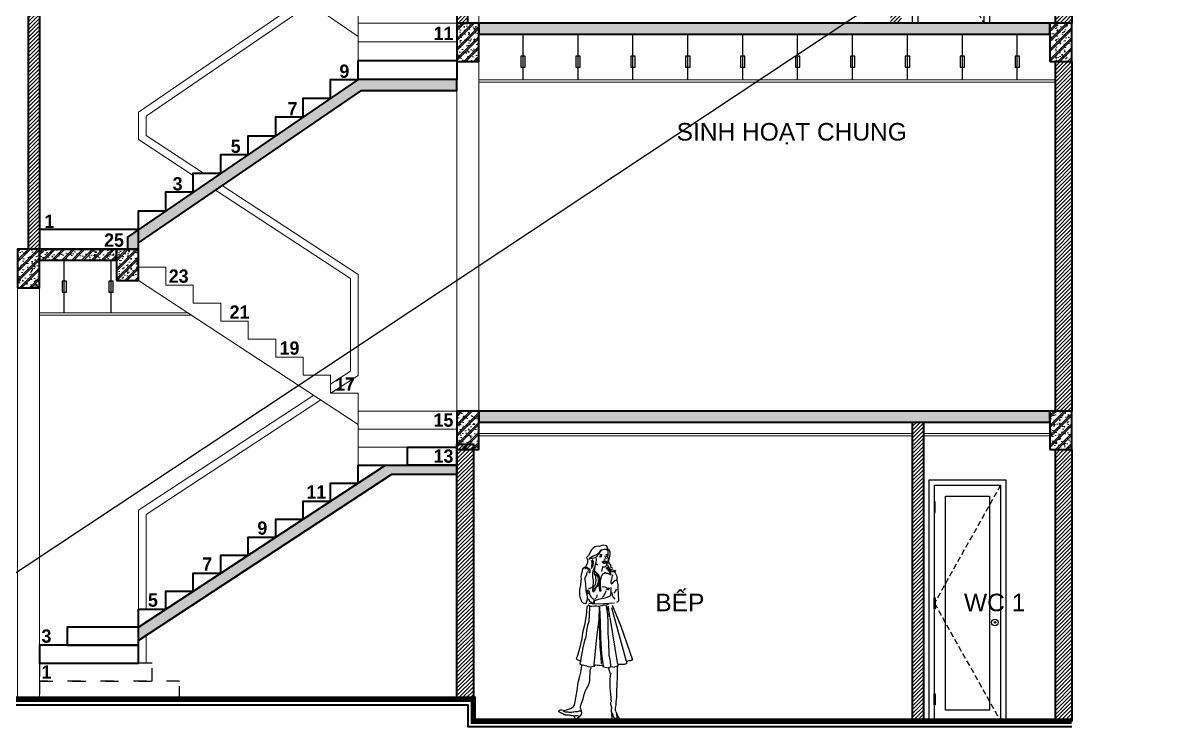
# Model space of a CAD drawing. Header units: inches. Extents: x 236662 to 497023, y -248575 to 81795.
# Drawn here: x 440024 to 450540, y -211979 to -205539 of the extents above; entities that cross this region are included whole.
import ezdxf

# ---------------------------------------------------------------- set-up
doc = ezdxf.new("R2010")
doc.units = ezdxf.units.IN
doc.header["$LTSCALE"] = 10
doc.header["$MEASUREMENT"] = 0
doc.linetypes.add('ACAD_ISO03W100', pattern=[30, 12, -18])
doc.linetypes.add('HIDDEN', pattern=[0.375, 0.25, -0.125])
for name, color, linetype in [('01. HP_TEXT', 9, 'Continuous'), ('04. HP_CUA', 153, 'Continuous'), ('07. HP_KY HIEU', 43, 'Continuous'), ('12. HP_NET KHUAT', 25, 'ACAD_ISO03W100'), ('NOITHAT', 144, 'Continuous')]:
    doc.layers.add(name, color=color, linetype=linetype)
for name, color, linetype, lineweight in [('02. HP_BE TONG', 1, 'Continuous', 35), ('03. HP_TUONG', 2, 'Continuous', 35), ('06. HP_THAY 1', 134, 'Continuous', 15), ('06. HP_THAY 2', 147, 'Continuous', 13), ('09_HP_HATCH', 8, 'Continuous', 5), ('GHICHU', 7, 'Continuous', 9)]:
    doc.layers.add(name, color=color, linetype=linetype, lineweight=lineweight)
doc.styles.add('AVO', font='VNI-Avo-Bold.TTF')
doc.styles.add('TEXT (none)', font='Arial.ttf')
pattern_1 = [(45, (449574.258, -211899.537), (-17.67767, 17.67767), [])]
pattern_2 = [(50, (142655.78, -82540.27), (107.589027, -9.41282), [11.25, -123.75]), (355, (142655.78, -82540.27), (-20.8127, 112.82882), [9, -99]), (100.4514, (142664.74, -82541.06), (86.776407, 103.41593), [9.56103, -105.171317]), (46.1842, (142655.78, -82510.27), (160.086157, -24.82785), [16.875, -185.625]), (96.6356, (142669.12, -82512.34), (140.199406, 146.11768), [14.34154, -157.75695]), (351.1842, (142655.78, -82510.27), (140.19929, 146.11779), [13.5, -148.5]), (21, (142670.78, -82517.77), (89.536058, -60.392834), [11.25, -123.75]), (326, (142670.78, -82517.77), (36.4973, 108.772507), [9, -99]), (71.4514, (142678.24, -82522.8), (126.033394, 48.379575), [9.56103, -105.171317]), (37.5, (142655.777, -82540.272), (1.8239783, 49.934078), [0, -97.8, 0, -100.5, 0, -99.375]), (7.5, (142655.78, -82540.27), (39.460431, 59.161757), [0, -57.3, 0, -95.55, 0, -37.875]), (327.5, (142622.327, -82540.27), (80.0733654, -3.383231), [0, -37.5, 0, -117, 0, -155.25]), (317.5, (142607.33, -82540.27), (87.477925, 15.015747), [0, -48.75, 0, -77.7, 0, -110.25]), (45, (142655.78, -82540.27), (-45.078057, 45.078057), []), (45, (142655.78, -82521.9), (-45.078057, 45.078057), [])]

# ---------------------------------------------------------------- blocks, each defined once
blk = doc.blocks.new('ÁDASDASDWD')
at = {"layer": '09_HP_HATCH'}
h = blk.add_hatch(dxfattribs=at)
h.set_pattern_fill('CHAU-01', color=256, scale=15, pattern_type=2)
h.set_pattern_definition([(50, (-55376.965, -37444.2), (107.58903, -9.41282), [11.25, -123.75]), (355, (-55376.97, -37444.2), (-20.8127, 112.82882), [9, -99]), (100.4514, (-55368, -37444.99), (86.7764, 103.41593), [9.56103, -105.17132]), (46.1842, (-55376.97, -37414.2), (160.08616, -24.82785), [16.875, -185.625]), (96.6356, (-55363.62, -37416.27), (140.1994, 146.11768), [14.34154, -157.75695]), (351.1842, (-55376.97, -37414.2), (140.1993, 146.1178), [13.5, -148.5]), (21, (-55361.965, -37421.7), (89.53606, -60.39283), [11.25, -123.75]), (326, (-55361.97, -37421.7), (36.4973, 108.7725), [9, -99]), (71.4514, (-55354.5, -37426.73), (126.0334, 48.37957), [9.56103, -105.17132]), (37.5, (-55376.965, -37444.2), (1.823978, 49.934078), [0, -97.8, 0, -100.5, 0, -99.375]), (7.5, (-55376.965, -37444.2), (39.46043, 59.161757), [0, -57.3, 0, -95.55, 0, -37.875]), (327.5, (-55410.415, -37444.2), (80.073365, -3.38323), [0, -37.5, 0, -117, 0, -155.25]), (317.5, (-55425.415, -37444.2), (87.477925, 15.01575), [0, -48.75, 0, -77.7, 0, -110.25]), (45, (-55376.965, -37444.2), (-45.07806, 45.07806), []), (45, (-55376.965, -37425.827), (-45.07806, 45.07806), [])])
h.paths.add_polyline_path([(-100, -350), (100, -350), (100, 0), (-100, 0)])
at = {"layer": '02. HP_BE TONG'}
blk.add_lwpolyline([(-100, -350), (100, -350), (100, 0), (-100, 0)], close=True, dxfattribs=at)
blk = doc.blocks.new('*U310')
at = {"ltscale": 20}
h = blk.add_hatch(dxfattribs=at)
h.set_pattern_fill('_USER', color=8, scale=34, angle=32.992, style=0, pattern_type=0)
h.set_pattern_definition([(180, (55, 2000), (2e-12, -34), [])])
h.paths.add_polyline_path([(55, 2000), (45, 2000), (45, 1900), (55, 1900)])
h = blk.add_hatch(dxfattribs=at)
h.set_pattern_fill('_USER', color=8, scale=34, angle=32.992, style=0, pattern_type=0)
h.set_pattern_definition([(180, (55, 1025), (4e-12, 34), [])])
h.paths.add_polyline_path([(55, 1025), (45, 1025), (45, 1125), (55, 1125)])
h = blk.add_hatch(dxfattribs=at)
h.set_pattern_fill('_USER', color=8, scale=34, angle=32.992, style=0, pattern_type=0)
h.set_pattern_definition([(180, (55, 150), (4e-12, 34), [])])
h.paths.add_polyline_path([(55, 150), (45, 150), (45, 250), (55, 250)])
for points in [[(50, 0), (0, 0), (0, 2200), (700, 2200), (700, 0), (650, 0)], [(50, 2000), (50, 2150), (650, 2150), (650, 0), (50, 0), (50, 150)], [(50, 1125), (50, 1900)], [(50, 250), (50, 1025)]]:
    blk.add_lwpolyline(points)
at = {"color": 8, "linetype": 'HIDDEN', "ltscale": 20}
blk.add_lwpolyline([(650, 2150), (50, 1075), (650, 0)], dxfattribs=at)
for points in [[(55, 2000), (45, 2000), (45, 1900), (55, 1900)], [(550, 100), (150, 100), (150, 2050), (550, 2050)], [(55, 1025), (45, 1025), (45, 1125), (55, 1125)], [(55, 150), (45, 150), (45, 250), (55, 250)]]:
    blk.add_lwpolyline(points, close=True)
for radius in [30, 7]:
    blk.add_circle((600, 900), radius)
blk = doc.blocks.new('A$C79C00711')
at = {"layer": 'NOITHAT'}
for p, q in [((268, 1390), (259, 1385)), ((281, 1383), (267, 1373)), ((400, 1402), (391, 1365))]:
    blk.add_line(p, q, dxfattribs=at)
for points in [[(490, 1391), (477, 1402), (475, 1424), (461, 1435), (459, 1467), (464, 1490), (469, 1519), (471, 1544), (456, 1563), (448, 1568), (445, 1584), (436, 1598), (413, 1603), (394, 1600), (372, 1591), (360, 1596), (331, 1589), (314, 1576), (297, 1558), (285, 1532), (271, 1510), (254, 1493), (260, 1480), (264, 1468), (262, 1445), (257, 1427), (249, 1417)], [(451, 1553), (443, 1558), (433, 1564), (414, 1564), (402, 1562), (395, 1559), (387, 1555), (381, 1548), (374, 1538), (367, 1529), (358, 1515), (346, 1502), (335, 1492), (322, 1485), (309, 1483), (296, 1482), (284, 1480), (271, 1473)], [(394, 1562), (384, 1559), (376, 1549), (366, 1532), (356, 1524), (335, 1512), (322, 1506), (310, 1500), (290, 1489), (279, 1483)], [(307, 1475), (310, 1470), (314, 1455), (314, 1441), (313, 1425), (311, 1416), (304, 1402), (297, 1387)], [(339, 1488), (341, 1477), (342, 1466), (339, 1450), (334, 1429), (331, 1413), (326, 1386), (323, 1362), (325, 1342), (332, 1326), (336, 1309), (338, 1282), (336, 1265), (332, 1247), (324, 1232), (315, 1216), (310, 1201), (309, 1189), (325, 1178)], [(371, 1496), (375, 1497), (378, 1499), (380, 1503), (383, 1506), (387, 1506), (392, 1504), (394, 1501), (394, 1500), (391, 1498), (387, 1497), (384, 1498), (381, 1501), (380, 1501)], [(397, 1515), (395, 1515), (390, 1517), (385, 1518), (378, 1516), (374, 1514)], [(396, 1408), (404, 1408), (409, 1408), (414, 1408), (425, 1411), (431, 1413), (434, 1416), (436, 1422), (438, 1428), (439, 1435), (444, 1443), (447, 1450), (450, 1457), (451, 1465), (453, 1470), (453, 1477), (451, 1485), (449, 1491), (449, 1497), (449, 1505), (450, 1513), (450, 1522), (451, 1531), (450, 1541), (450, 1550), (447, 1555), (442, 1560), (437, 1563)], [(417, 1475), (416, 1475), (414, 1474), (413, 1474)], [(417, 1510), (431, 1484), (431, 1480), (431, 1479), (428, 1475)], [(431, 1518), (435, 1518), (439, 1518), (444, 1517), (447, 1516)], [(432, 1504), (436, 1505), (439, 1505), (442, 1505), (445, 1503), (445, 1499), (443, 1499), (441, 1500), (436, 1503)], [(256, 1397), (240, 1386)], [(331, 1410), (320, 1387), (312, 1371), (309, 1352), (309, 1331), (310, 1311), (315, 1284), (314, 1260), (313, 1237), (308, 1221), (285, 1208), (268, 1203)], [(298, 1466), (302, 1452), (302, 1431), (301, 1415), (300, 1405)], [(432, 1401), (432, 1394), (441, 1386), (450, 1376), (455, 1370), (465, 1359), (472, 1345), (476, 1333), (471, 1335), (458, 1342), (447, 1347), (436, 1347), (425, 1359), (422, 1349), (416, 1347), (403, 1342), (395, 1332), (389, 1318), (382, 1289), (380, 1276), (379, 1264), (379, 1251), (379, 1237), (380, 1225), (384, 1186), (376, 1185), (375, 1194), (374, 1210), (374, 1237), (374, 1251), (375, 1275), (377, 1304), (364, 1325), (358, 1335), (350, 1347), (335, 1363)], [(339, 1436), (357, 1424)], [(395, 1451), (397, 1451), (403, 1454), (409, 1458), (415, 1460), (423, 1460), (430, 1457), (435, 1455), (437, 1453)], [(397, 1451), (404, 1450), (411, 1455), (418, 1458), (427, 1455), (436, 1454)], [(435, 1451), (433, 1449), (431, 1443), (430, 1442), (427, 1440), (421, 1438), (416, 1437), (412, 1437), (408, 1439), (406, 1442), (403, 1447), (397, 1450)], [(403, 1448), (408, 1443), (415, 1442), (427, 1444), (430, 1449), (437, 1453)], [(441, 1426), (446, 1424), (450, 1414), (454, 1402), (460, 1395), (472, 1386), (491, 1378), (505, 1372), (519, 1375), (515, 1365), (502, 1361), (478, 1361), (462, 1368), (447, 1383), (429, 1399)], [(438, 1403), (444, 1393), (454, 1381), (478, 1373)], [(504, 1368), (516, 1353), (530, 1320), (529, 1284), (538, 1242), (538, 1212), (541, 1157), (546, 1101), (543, 1092), (536, 1086), (526, 1082)], [(336, 1347), (344, 1329), (356, 1314), (360, 1284), (360, 1264), (355, 1249), (345, 1231), (335, 1218), (328, 1208), (322, 1196), (324, 1186)], [(331, 1364), (345, 1351), (357, 1340), (367, 1323), (371, 1305), (373, 1285), (372, 1266), (368, 1255), (362, 1242), (350, 1227), (335, 1212), (329, 1198), (330, 1189)], [(494, 1333), (489, 1328), (486, 1308), (482, 1290), (476, 1274), (476, 1259), (482, 1253), (494, 1261), (502, 1273), (516, 1284), (524, 1286)], [(253, 1185), (259, 1182), (271, 1161), (260, 1161)], [(328, 1109), (324, 1108), (319, 1111), (315, 1113), (310, 1118), (306, 1120), (300, 1126), (296, 1132), (290, 1141), (285, 1157), (284, 1165), (281, 1177), (279, 1186), (271, 1187), (255, 1193)], [(505, 1075), (459, 1072), (409, 1068), (370, 1066), (327, 1070), (328, 1101), (365, 1111), (391, 1117), (415, 1122), (442, 1129), (469, 1141), (476, 1150), (480, 1176), (479, 1217)], [(468, 1210), (462, 1209), (451, 1209), (440, 1216), (425, 1222), (411, 1224), (393, 1222)], [(431, 1188), (428, 1174), (415, 1152), (406, 1136), (397, 1126)], [(462, 1198), (447, 1198), (441, 1200), (433, 1204)], [(484, 1174), (489, 1144), (495, 1134), (512, 1112)], [(523, 1203), (519, 1185), (503, 1168)], [(271, 1054), (258, 1042), (250, 963), (236, 874), (217, 805), (213, 753), (191, 663), (171, 600), (160, 564), (205, 548)], [(321, 1102), (316, 1067), (308, 1075), (304, 1082), (298, 1085), (293, 1085), (286, 1089), (282, 1096), (280, 1101), (275, 1108), (270, 1113), (263, 1119), (263, 1120)], [(459, 1065), (447, 1062), (434, 1054), (426, 1058), (413, 1057), (395, 1050), (379, 1047), (363, 1046), (347, 1048), (327, 1047), (301, 1045), (288, 1046), (273, 1057)], [(275, 1071), (290, 1074), (301, 1075), (313, 1072), (325, 1071)], [(347, 1151), (349, 1138), (346, 1128), (332, 1115)], [(488, 1056), (568, 867), (673, 558), (673, 558), (657, 551), (639, 549), (619, 545), (617, 544), (617, 522), (616, 522), (597, 517), (578, 518), (538, 516), (538, 502), (528, 499), (513, 494), (513, 494)], [(289, 1050), (280, 1035), (279, 973), (274, 907), (262, 873), (254, 826), (248, 765), (237, 735), (221, 669), (194, 521), (255, 503), (272, 496), (330, 501), (322, 508), (340, 512), (352, 510), (372, 510), (413, 507), (400, 497), (450, 487), (478, 497), (508, 491)], [(369, 1042), (365, 928), (345, 763), (332, 639), (320, 515)], [(391, 521), (389, 585), (378, 681), (377, 795), (374, 888), (372, 1028)], [(373, 1038), (380, 901), (382, 760), (392, 612), (406, 504)], [(476, 500), (473, 548), (461, 603), (457, 725), (451, 800), (452, 900), (448, 970), (436, 1049)], [(441, 1044), (457, 995), (464, 950), (462, 980), (454, 1048)], [(619, 545), (485, 1033)], [(538, 516), (471, 946)], [(112, 53), (61, 54), (0, 87), (58, 61), (92, 57), (116, 52), (131, 51), (138, 50), (153, 53), (164, 52), (173, 52), (193, 42), (212, 66), (212, 73), (208, 95), (199, 120), (198, 127), (203, 147), (223, 203), (234, 243), (244, 281), (257, 300), (267, 314), (279, 345), (283, 369), (285, 398), (288, 434), (289, 467), (301, 489)], [(44, 97), (53, 97), (61, 100), (73, 103), (81, 105), (91, 109), (98, 112), (108, 115), (117, 120), (123, 125), (128, 128), (135, 135), (138, 138), (140, 141), (143, 145), (143, 143), (147, 161), (158, 213), (172, 298), (174, 333), (182, 364), (193, 410), (205, 460), (213, 509)], [(474, 433), (470, 439), (469, 443), (467, 448), (465, 455), (465, 461), (462, 466), (461, 471), (460, 478), (459, 489)], [(475, 436), (470, 412), (467, 379), (466, 354), (466, 335), (467, 308), (472, 247), (480, 176)], [(521, 88), (518, 97), (519, 105), (518, 115), (519, 121), (522, 134), (524, 152), (523, 164), (525, 180), (528, 194), (529, 218), (529, 235), (531, 249), (530, 268), (531, 291), (533, 312), (533, 337), (534, 363), (535, 380), (535, 397), (536, 413), (535, 435), (537, 449), (537, 465), (536, 487), (538, 503)], [(485, 80), (484, 81), (483, 85), (483, 89), (483, 92), (482, 95), (482, 98), (483, 102), (483, 106), (483, 110), (483, 111), (484, 119), (484, 123), (479, 143), (477, 159), (476, 173)], [(42, 96), (30, 99), (23, 100), (13, 100), (6, 97), (3, 93), (1, 90)], [(43, 97), (55, 88), (56, 87), (63, 86), (70, 85), (76, 85), (85, 84), (92, 83), (105, 82), (118, 82), (130, 84), (139, 85), (152, 88), (161, 88), (172, 89), (181, 90), (189, 93), (198, 94), (206, 96), (207, 96)], [(191, 40), (188, 38), (184, 36), (180, 34), (177, 32), (174, 31), (171, 27), (167, 22), (163, 16), (159, 13), (155, 6), (154, 5), (144, 11), (146, 12), (148, 16), (149, 19), (150, 23), (149, 29), (149, 34), (148, 38), (146, 41), (144, 45), (140, 47), (137, 49)], [(521, 88), (537, 50), (542, 43), (547, 33), (551, 24), (551, 11), (551, 6), (543, 5), (534, 5), (528, 5), (524, 5), (516, 3), (512, 3), (506, 2), (501, 2), (495, 4), (493, 13), (489, 17), (487, 20), (486, 25), (486, 28), (487, 35), (487, 41), (486, 46), (484, 52), (484, 61), (484, 78)], [(487, 72), (490, 69), (491, 65), (492, 63), (494, 60), (494, 56), (495, 53), (497, 47), (498, 44), (499, 39), (500, 37), (503, 33), (505, 31), (509, 29), (514, 27), (516, 27), (520, 27), (525, 28), (529, 28), (531, 29), (534, 30), (534, 35), (534, 38), (534, 43), (532, 48), (531, 53), (529, 61), (527, 64), (528, 68)], [(495, 3), (495, 0), (498, 0), (502, 0), (505, 0), (509, 1), (513, 1), (519, 1), (523, 1), (527, 2), (534, 2), (538, 3), (546, 3), (549, 4), (554, 5), (553, 9)]]:
    blk.add_lwpolyline(points, dxfattribs=at)
blk.add_lwpolyline([(206, 1102), (210, 1088), (231, 1075), (242, 1072), (250, 1076), (256, 1093), (262, 1114), (264, 1132), (252, 1192), (247, 1251), (243, 1289), (240, 1295), (245, 1314), (254, 1326), (257, 1336), (257, 1346), (259, 1357), (264, 1361), (272, 1365), (276, 1358), (277, 1355), (281, 1354), (284, 1356), (287, 1359), (289, 1368), (287, 1378), (249, 1406), (218, 1389), (212, 1355), (206, 1333), (204, 1316), (205, 1298), (203, 1281), (198, 1242), (191, 1201), (190, 1145), (196, 1121)], close=True, dxfattribs=at)

msp = doc.modelspace()

# ---------------------------------------------------------------- hatches: boundary and pattern name
at = {"layer": '09_HP_HATCH'}
h = msp.add_hatch(dxfattribs=at)
h.set_pattern_fill('ANSI31', color=8, scale=200)
h.set_pattern_definition(pattern_1)
h.paths.add_polyline_path([(438674.3, -200499.5), (438574.3, -200499.5), (438574.3, -203999.5), (438674.3, -203999.5)])
h.paths.add_polyline_path([(440174.3, -200749.5), (440074.3, -200749.5), (440074.3, -203999.5), (440174.3, -203999.5)])
h.paths.add_polyline_path([(438674.3, -204099.5), (438574.3, -204099.5), (438574.3, -207599.5), (438674.3, -207599.5)])
h.paths.add_polyline_path([(440174.3, -204299.5), (440074.3, -204299.5), (440074.3, -207599.5), (440174.3, -207599.5)])
h = msp.add_hatch(dxfattribs=at)
h.set_pattern_fill('ANSI31', color=8, scale=200)
h.set_pattern_definition(pattern_1)
h.paths.add_polyline_path([(444074.3, -202551.5), (443974.3, -202551.5), (443974.3, -203238.5), (444074.3, -203238.5)])
h.paths.add_polyline_path([(444074.3, -204638.5), (443974.3, -204638.5), (443974.3, -205538.5), (444074.3, -205538.5)])
h.paths.add_polyline_path([(448024.3, -202068.5), (447924.3, -202068.5), (447924.3, -205538.5), (448024.3, -205538.5)])
h.paths.add_polyline_path([(449574.3, -202288.5), (449424.3, -202288.5), (449424.3, -205538.5), (449574.3, -205538.5)])
h = msp.add_hatch(dxfattribs=at)
h.set_pattern_fill('CHAU-01', color=256, scale=15, pattern_type=2)
h.set_pattern_definition([(50, (306987.775, -284479.59), (107.589027, -9.41282), [11.25, -123.75]), (355, (306987.78, -284479.59), (-20.8127, 112.82882), [9, -99]), (100.4514, (306996.74, -284480.37), (86.77641, 103.41593), [9.56103, -105.17132]), (46.1842, (306987.78, -284449.59), (160.08616, -24.82785), [16.875, -185.625]), (96.6356, (307001.12, -284451.66), (140.1994, 146.11768), [14.34154, -157.75695]), (351.1842, (306987.78, -284449.59), (140.1993, 146.11779), [13.5, -148.5]), (21, (307002.775, -284457.09), (89.53606, -60.392834), [11.25, -123.75]), (326, (307002.78, -284457.09), (36.4973, 108.77251), [9, -99]), (71.4514, (307010.24, -284462.12), (126.033394, 48.379575), [9.56103, -105.17132]), (37.5, (306987.775, -284479.586), (1.823978, 49.934078), [0, -97.8, 0, -100.5, 0, -99.375]), (7.5, (306987.775, -284479.586), (39.46043, 59.161757), [0, -57.3, 0, -95.55, 0, -37.875]), (327.5, (306954.325, -284479.586), (80.073365, -3.383231), [0, -37.5, 0, -117, 0, -155.25]), (317.5, (306939.325, -284479.586), (87.477925, 15.015747), [0, -48.75, 0, -77.7, 0, -110.25]), (45, (306987.775, -284479.586), (-45.078057, 45.078057), []), (45, (306987.775, -284461.21), (-45.078057, 45.078057), [])])
h.paths.add_polyline_path([(444174.3, -205538.5), (444174.3, -205638.5), (449374.3, -205638.5), (449374.3, -205538.5)])
h = msp.add_hatch(dxfattribs=at)
h.set_pattern_fill('ANSI31', color=8, scale=200)
h.set_pattern_definition(pattern_1)
h.paths.add_polyline_path([(449574.3, -205888.5), (449424.3, -205888.5), (449424.3, -209075.5), (449574.3, -209075.5)])
h = msp.add_hatch(dxfattribs=at)
h.set_pattern_fill('CHAU-01', color=256, scale=15, pattern_type=2)
h.set_pattern_definition(pattern_2)
h.paths.add_polyline_path([(440974.3, -207599.5), (441074.3, -207599.5), (441074.3, -207540.7), (443105.2, -206151.5), (443974.3, -206151.5), (443974.3, -206051.5), (443074.3, -206051.5), (440974.3, -207487.9)])
h = msp.add_hatch(dxfattribs=at)
h.set_pattern_fill('CHAU-01', color=256, scale=15, pattern_type=2)
h.set_pattern_definition([(50, (299887.775, -286540.59), (107.589027, -9.41282), [11.25, -123.75]), (355, (299887.78, -286540.59), (-20.8127, 112.82882), [9, -99]), (100.4514, (299896.74, -286541.37), (86.77641, 103.41593), [9.56103, -105.17132]), (46.1842, (299887.78, -286510.59), (160.08616, -24.82785), [16.875, -185.625]), (96.6356, (299901.12, -286512.66), (140.1994, 146.11768), [14.34154, -157.75695]), (351.1842, (299887.78, -286510.59), (140.1993, 146.11779), [13.5, -148.5]), (21, (299902.775, -286518.09), (89.53606, -60.392834), [11.25, -123.75]), (326, (299902.78, -286518.09), (36.4973, 108.77251), [9, -99]), (71.4514, (299910.24, -286523.12), (126.033394, 48.379575), [9.56103, -105.17132]), (37.5, (299887.775, -286540.586), (1.823978, 49.934078), [0, -97.8, 0, -100.5, 0, -99.375]), (7.5, (299887.775, -286540.586), (39.46043, 59.161757), [0, -57.3, 0, -95.55, 0, -37.875]), (327.5, (299854.325, -286540.586), (80.073365, -3.383231), [0, -37.5, 0, -117, 0, -155.25]), (317.5, (299839.325, -286540.586), (87.477925, 15.015747), [0, -48.75, 0, -77.7, 0, -110.25]), (45, (299887.775, -286540.586), (-45.078057, 45.078057), []), (45, (299887.775, -286522.21), (-45.078057, 45.078057), [])])
h.paths.add_polyline_path([(440174.3, -207599.5), (440174.3, -207699.5), (440874.3, -207699.5), (440874.3, -207599.5)])
h = msp.add_hatch(dxfattribs=at)
h.set_pattern_fill('CHAU-01', color=256, scale=15, pattern_type=2)
h.set_pattern_definition([(50, (385597.29, -245043.74), (107.58903, -9.41282), [11.25, -123.75]), (355, (385597.29, -245043.74), (-20.8127, 112.82882), [9, -99]), (100.4514, (385606.26, -245044.52), (86.7764, 103.41593), [9.56103, -105.17132]), (46.1842, (385597.29, -245013.74), (160.08616, -24.82785), [16.875, -185.625]), (96.6356, (385610.63, -245015.81), (140.1994, 146.11768), [14.34154, -157.75695]), (351.1842, (385597.3, -245013.74), (140.1993, 146.1178), [13.5, -148.5]), (21, (385612.29, -245021.24), (89.53606, -60.39283), [11.25, -123.75]), (326, (385612.29, -245021.24), (36.4973, 108.7725), [9, -99]), (71.4514, (385619.75, -245026.27), (126.0334, 48.37957), [9.56103, -105.17132]), (37.5, (385597.293, -245043.74), (1.823978, 49.934078), [0, -97.8, 0, -100.5, 0, -99.375]), (7.5, (385597.293, -245043.74), (39.46043, 59.161757), [0, -57.3, 0, -95.55, 0, -37.875]), (327.5, (385563.843, -245043.74), (80.073365, -3.38323), [0, -37.5, 0, -117, 0, -155.25]), (317.5, (385548.84, -245043.74), (87.477925, 15.01575), [0, -48.75, 0, -77.7, 0, -110.25]), (45, (385597.29, -245043.74), (-45.07806, 45.07806), []), (45, (385597.29, -245025.364), (-45.07806, 45.07806), [])])
h.paths.add_polyline_path([(440874.3, -207883.1), (441074.3, -207883.1), (441074.3, -207599.5), (440874.3, -207599.5)])
h = msp.add_hatch(dxfattribs=at)
h.set_pattern_fill('CHAU-01', color=256, scale=15, pattern_type=2)
h.set_pattern_definition([(50, (306987.775, -288016.59), (107.589027, -9.41282), [11.25, -123.75]), (355, (306987.78, -288016.59), (-20.8127, 112.82882), [9, -99]), (100.4514, (306996.74, -288017.37), (86.77641, 103.41593), [9.56103, -105.17132]), (46.1842, (306987.78, -287986.59), (160.08616, -24.82785), [16.875, -185.625]), (96.6356, (307001.12, -287988.66), (140.1994, 146.11768), [14.34154, -157.75695]), (351.1842, (306987.78, -287986.59), (140.1993, 146.11779), [13.5, -148.5]), (21, (307002.775, -287994.09), (89.53606, -60.392834), [11.25, -123.75]), (326, (307002.78, -287994.09), (36.4973, 108.77251), [9, -99]), (71.4514, (307010.24, -287999.12), (126.033394, 48.379575), [9.56103, -105.17132]), (37.5, (306987.775, -288016.586), (1.823978, 49.934078), [0, -97.8, 0, -100.5, 0, -99.375]), (7.5, (306987.775, -288016.586), (39.46043, 59.161757), [0, -57.3, 0, -95.55, 0, -37.875]), (327.5, (306954.325, -288016.586), (80.073365, -3.383231), [0, -37.5, 0, -117, 0, -155.25]), (317.5, (306939.325, -288016.586), (87.477925, 15.015747), [0, -48.75, 0, -77.7, 0, -110.25]), (45, (306987.775, -288016.586), (-45.078057, 45.078057), []), (45, (306987.775, -287998.21), (-45.078057, 45.078057), [])])
h.paths.add_polyline_path([(444174.3, -209075.5), (444174.3, -209175.5), (449374.3, -209175.5), (449374.3, -209075.5)])
h = msp.add_hatch(dxfattribs=at)
h.set_pattern_fill('ANSI31', color=8, scale=200)
h.set_pattern_definition(pattern_1)
h.paths.add_polyline_path([(444124.3, -209375.5), (443974.3, -209375.5), (443974.3, -211699.5), (444124.3, -211699.5)])
h.paths.add_polyline_path([(448224.3, -209175.5), (448124.3, -209175.5), (448124.3, -211899.5), (448224.3, -211899.5)])
h.paths.add_polyline_path([(449574.3, -209425.5), (449424.3, -209425.5), (449424.3, -211899.5), (449574.3, -211899.5)])
h = msp.add_hatch(dxfattribs=at)
h.set_pattern_fill('CHAU-01', color=256, scale=15, pattern_type=2)
h.set_pattern_definition(pattern_2)
h.paths.add_polyline_path([(441074.3, -211043.5), (443324.3, -209567.5), (443974.3, -209567.5), (443974.3, -209651.2), (443379.1, -209651.2), (441074.3, -211163.1)])

# ---------------------------------------------------------------- linework, layer by layer
msp.add_line((402912.4, -235116.6), (497022.9, -172693.2))
at = {"layer": '02. HP_BE TONG'}
for points in [[(444174.3, -205538.5), (444174.3, -205638.5), (449374.3, -205638.5), (449374.3, -205538.5)], [(440174.3, -207599.5), (440174.3, -207699.5), (440874.3, -207699.5), (440874.3, -207599.5)], [(440874.3, -207883.1), (441074.3, -207883.1), (441074.3, -207599.5), (440874.3, -207599.5)], [(444174.3, -209075.5), (444174.3, -209175.5), (449374.3, -209175.5), (449374.3, -209075.5)], [(441074.3, -211043.5), (443324.3, -209567.5), (443974.3, -209567.5), (443974.3, -209651.2), (443379.1, -209651.2), (441074.3, -211163.1)]]:
    msp.add_lwpolyline(points, close=True, dxfattribs=at)
for points in [[(440974.3, -207599.5), (441074.3, -207599.5), (441074.3, -207540.7), (443105.2, -206151.5), (443974.3, -206151.5), (443974.3, -206051.5), (443074.3, -206051.5), (440974.3, -207487.9), (440974.3, -207599.5)], [(432389.6, -211949.5), (434624.3, -211949.5), (434624.3, -211749.5), (444074.3, -211749.5), (444074.3, -211949.5), (449574.3, -211949.5)]]:
    msp.add_lwpolyline(points, dxfattribs=at)
at = {"layer": '02. HP_BE TONG', "const_width": 50}
msp.add_lwpolyline([(432389.6, -211899.5), (434574.3, -211899.5), (434574.3, -211699.5), (444124.3, -211699.5), (444124.3, -211899.5), (449574.3, -211899.5)], dxfattribs=at)
at = {"layer": '03. HP_TUONG'}
for points in [[(449424.3, -202288.5), (449574.3, -202288.5), (449574.3, -205538.5), (449424.3, -205538.5)], [(440074.3, -204299.5), (440174.3, -204299.5), (440174.3, -207599.5), (440074.3, -207599.5)], [(443974.3, -205538.5), (444074.3, -205538.5), (444074.3, -204638.5), (443974.3, -204638.5)], [(443074.3, -205880.5), (443974.3, -205880.5), (443974.3, -206051.5), (443074.3, -206051.5)], [(449424.3, -205888.5), (449574.3, -205888.5), (449574.3, -209075.5), (449424.3, -209075.5)], [(440174.3, -207599.5), (441074.3, -207599.5), (441074.3, -207419.5), (440174.3, -207419.5)], [(448124.3, -209175.5), (448224.3, -209175.5), (448224.3, -211899.5), (448124.3, -211899.5)], [(443974.3, -209375.5), (444124.3, -209375.5), (444124.3, -211699.5), (443974.3, -211699.5)], [(443974.3, -209567.5), (443524.3, -209567.5), (443524.3, -209403.5), (443974.3, -209403.5)], [(449424.3, -209425.5), (449574.3, -209425.5), (449574.3, -211899.5), (449424.3, -211899.5)], [(441074.3, -211043.5), (440424.3, -211043.5), (440424.3, -211207.5), (441074.3, -211207.5)], [(441074.3, -211207.5), (440174.3, -211207.5), (440174.3, -211371.5), (441074.3, -211371.5)]]:
    msp.add_lwpolyline(points, close=True, dxfattribs=at)
for points in [[(441074.3, -207419.5), (441074.3, -207248.5), (441324.3, -207248.5), (441324.3, -207077.5), (441574.3, -207077.5), (441574.3, -206906.5), (441824.3, -206906.5), (441824.3, -206735.5), (442074.3, -206735.5), (442074.3, -206564.5), (442324.3, -206564.5), (442324.3, -206393.5), (442574.3, -206393.5), (442574.3, -206222.5), (442824.3, -206222.5), (442824.3, -206051.5), (443074.3, -206051.5)], [(441074.3, -211043.5), (441074.3, -210879.5), (441324.3, -210879.5), (441324.3, -210715.5), (441574.3, -210715.5), (441574.3, -210551.5), (441824.3, -210551.5), (441824.3, -210387.5), (442074.3, -210387.5), (442074.3, -210223.5), (442324.3, -210223.5), (442324.3, -210059.5), (442574.3, -210059.5), (442574.3, -209895.5), (442824.3, -209895.5), (442824.3, -209731.5), (443074.3, -209731.5), (443074.3, -209567.5), (443974.3, -209567.5)]]:
    msp.add_lwpolyline(points, dxfattribs=at)
at = {"layer": '06. HP_THAY 1'}
for p, q in [((444174.3, -202538.5), (444174.3, -205538.5)), ((441074.3, -206349.2), (443004.3, -205029.1)), ((441144.3, -206386.2), (443074.3, -205066)), ((441074.3, -206600.4), (441074.3, -206349.2)), ((441144.3, -206562.6), (441144.3, -206386.2)), ((441574.3, -206928.4), (441074.3, -206600.4)), ((441668.5, -206906.5), (441144.3, -206562.6)), ((443004.3, -207866.5), (441775.9, -207060.7)), ((443074.3, -207828.7), (441838.4, -207018)), ((443074.3, -209195.1), (441074.3, -207883.1)), ((443004.3, -208711.7), (443004.3, -207866.5)), ((443074.3, -208749.5), (443074.3, -207828.7)), ((442824.3, -208829.8), (443004.3, -208711.7)), ((442827.3, -208911.5), (443074.3, -208749.5)), ((441074.3, -209977.8), (442670.8, -208930.5)), ((441144.3, -210015.6), (442734.6, -208972.3)), ((441074.3, -210879.5), (441074.3, -209977.8)), ((441144.3, -210879.5), (441144.3, -210015.6)), ((441144.3, -211117.2), (441144.3, -211371.5))]:
    msp.add_line(p, q, dxfattribs=at)
for points in [[(442640.3, -205362.9), (443074.3, -205659.7), (443074.3, -205367.5), (442824.3, -205367.5), (442824.3, -205237)], [(443074.3, -205709.5), (443074.3, -205538.5), (443974.3, -205538.5)], [(443074.3, -205880.5), (443074.3, -205709.5), (443974.3, -205709.5)], [(441324.3, -207927.5), (441324.3, -207763.5), (441074.3, -207763.5)], [(441574.3, -208091.5), (441574.3, -207927.5), (441324.3, -207927.5)], [(441824.3, -208255.5), (441824.3, -208091.5), (441574.3, -208091.5)], [(442074.3, -208419.5), (442074.3, -208255.5), (441824.3, -208255.5)], [(442324.3, -208583.5), (442324.3, -208419.5), (442074.3, -208419.5)], [(442574.3, -208747.5), (442574.3, -208583.5), (442324.3, -208583.5)], [(442824.3, -208911.5), (442824.3, -208747.5), (442574.3, -208747.5)], [(443074.3, -209075.5), (443074.3, -208911.5), (442824.3, -208911.5)]]:
    msp.add_lwpolyline(points, dxfattribs=at)
for points in [[(444174.3, -205888.5), (443974.3, -205888.5), (443974.3, -209075.5), (444174.3, -209075.5)], [(439974.3, -207949.5), (440174.3, -207949.5), (440174.3, -211699.5), (439974.3, -211699.5)], [(443974.3, -209239.5), (443074.3, -209239.5), (443074.3, -209075.5), (443974.3, -209075.5)], [(443974.3, -209403.5), (443074.3, -209403.5), (443074.3, -209239.5), (443974.3, -209239.5)], [(443074.3, -209403.5), (443524.3, -209403.5), (443524.3, -209567.5), (443074.3, -209567.5)]]:
    msp.add_lwpolyline(points, close=True, dxfattribs=at)
at = {"layer": '06. HP_THAY 2'}
for points in [[(444174.3, -206075.5), (449424.3, -206075.5), (449424.3, -206055.5), (444174.3, -206055.5)], [(441557, -208199.8), (440174.3, -208199.8), (440174.3, -208179.8), (441526.5, -208179.8)], [(444174.3, -209299.5), (448124.3, -209299.5), (448124.3, -209279.5), (444174.3, -209279.5)], [(448224.3, -209299.5), (449374.3, -209299.5), (449374.3, -209279.5), (448224.3, -209279.5)]]:
    msp.add_lwpolyline(points, close=True, dxfattribs=at)
at = {"layer": '07. HP_KY HIEU'}
for p, q in [((444577.7, -206055.5), (444577.7, -205638.5)), ((445077.7, -206055.5), (445077.7, -205638.5)), ((445577.7, -206055.5), (445577.7, -205638.5)), ((446077.7, -206055.5), (446077.7, -205638.5)), ((446577.7, -206055.5), (446577.7, -205638.5)), ((447077.7, -206055.5), (447077.7, -205638.5)), ((447577.7, -206055.5), (447577.7, -205638.5)), ((448077.7, -206055.5), (448077.7, -205638.5)), ((448577.7, -206055.5), (448577.7, -205638.5)), ((449077.7, -206055.5), (449077.7, -205638.5)), ((440399.7, -208179.8), (440399.7, -207699.5)), ((440824.9, -208179.8), (440824.9, -207699.5))]:
    msp.add_line(p, q, dxfattribs=at)
for points in [[(444557.7, -205941.4), (444597.7, -205941.4), (444597.7, -205841.4), (444557.7, -205841.4)], [(445057.7, -205941.4), (445097.7, -205941.4), (445097.7, -205841.4), (445057.7, -205841.4)], [(445557.7, -205941.4), (445597.7, -205941.4), (445597.7, -205841.4), (445557.7, -205841.4)], [(446057.7, -205941.4), (446097.7, -205941.4), (446097.7, -205841.4), (446057.7, -205841.4)], [(446557.7, -205941.4), (446597.7, -205941.4), (446597.7, -205841.4), (446557.7, -205841.4)], [(447057.7, -205941.4), (447097.7, -205941.4), (447097.7, -205841.4), (447057.7, -205841.4)], [(447557.7, -205941.4), (447597.7, -205941.4), (447597.7, -205841.4), (447557.7, -205841.4)], [(448057.7, -205941.4), (448097.7, -205941.4), (448097.7, -205841.4), (448057.7, -205841.4)], [(448557.7, -205941.4), (448597.7, -205941.4), (448597.7, -205841.4), (448557.7, -205841.4)], [(449057.7, -205941.4), (449097.7, -205941.4), (449097.7, -205841.4), (449057.7, -205841.4)], [(440379.7, -207989.7), (440419.7, -207989.7), (440419.7, -207889.7), (440379.7, -207889.7)], [(440804.9, -207989.7), (440844.9, -207989.7), (440844.9, -207889.7), (440804.9, -207889.7)]]:
    msp.add_lwpolyline(points, close=True, dxfattribs=at)
at = {"layer": '12. HP_NET KHUAT'}
for points in [[(441199.3, -211371.5), (440174.3, -211371.5), (440174.3, -211535.5), (441199.3, -211535.5)], [(441449.3, -211535.5), (440174.3, -211535.5), (440174.3, -211699.5), (441449.3, -211699.5)]]:
    msp.add_lwpolyline(points, close=True, dxfattribs=at)

# ---------------------------------------------------------------- block references
msp.add_blockref('A$C79C00711', (444900.7, -211899.7))
at = {"layer": '04. HP_CUA'}
for p in [(448124.3, -205538.5), (448274.3, -211899.5)]:
    msp.add_blockref('*U310', p, dxfattribs=at)
at = {"layer": '06. HP_THAY 1'}
for p in [(444074.3, -205538.5), (449474.3, -205538.5), (440074.3, -207599.5), (444074.3, -209075.5), (449474.3, -209075.5)]:
    msp.add_blockref('ÁDASDASDWD', p, dxfattribs=at)

# ---------------------------------------------------------------- texts
at = {"layer": '01. HP_TEXT', "style": 'TEXT (none)'}
for s, height, p in [('SINH HOẠT CHUNG', 159.876, (445975.5, -206608.8)), ('BẾP', 159.88, (445781.6, -210898)), ('WC 1', 159.88, (448592.5, -210898))]:
    msp.add_text(s, height=height, dxfattribs=at).set_placement(p)
at = {"layer": 'GHICHU', "color": 0, "linetype": 'Continuous', "style": 'AVO'}
for s, p in [('11', (443763.2, -205692.9)), ('9', (442904.8, -206037.5)), ('7', (442433, -206379.5)), ('5', (441915.4, -206721.5)), ('3', (441386.2, -207063.5)), ('1', (440218.5, -207405.5)), ('25', (440762.3, -207576.5)), ('23', (441351.1, -207904.5)), ('21', (441905, -208232.5)), ('19', (442360.5, -208560.5)), ('17', (442865.8, -208888.5)), ('15', (443762.5, -209216.5)), ('13', (443762.8, -209544.5)), ('11', (442604.3, -209872.5)), ('9', (442157.7, -210200.5)), ('7', (441655.7, -210528.5)), ('5', (441161.3, -210856.5)), ('3', (440191.8, -211184.5)), ('1', (440191.8, -211512.5))]:
    msp.add_text(s, height=121, dxfattribs=at).set_placement(p)

doc.saveas('drawing.dxf')
